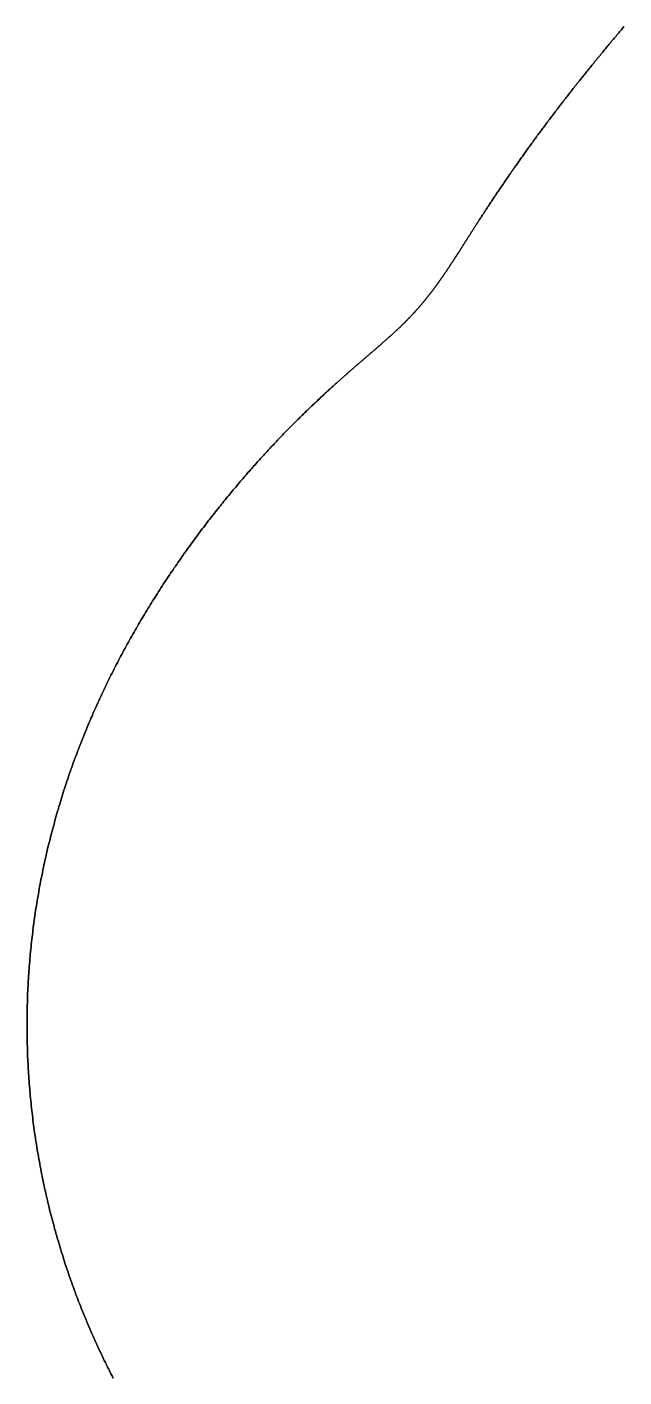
# Model space of a CAD drawing. Header units: inches. Extents: x 130170 to 284068, y 377793 to 804530.
# Drawn here: x 249133.8 to 249192, y 749046.6 to 749178.2 of the extents above; entities that cross this region are included whole.
import ezdxf

# ---------------------------------------------------------------- set-up
doc = ezdxf.new("R2010")
doc.units = ezdxf.units.IN
doc.header["$MEASUREMENT"] = 0
doc.layers.add('muni_il', color=7, linetype='Continuous')

msp = doc.modelspace()

# ---------------------------------------------------------------- linework, layer by layer
at = {"layer": 'muni_il'}
for points in [[(249191.96, 749178.27), (249191.88, 749178.17), (249191.79, 749178.07), (249191.71, 749177.96), (249191.62, 749177.86), (249191.54, 749177.76), (249191.45, 749177.66), (249191.36, 749177.56), (249191.28, 749177.46), (249191.19, 749177.35), (249191.1, 749177.25), (249191.02, 749177.15), (249190.93, 749177.04), (249190.85, 749176.94), (249190.76, 749176.84), (249190.67, 749176.73), (249190.58, 749176.63), (249190.5, 749176.52), (249190.41, 749176.42), (249190.32, 749176.32), (249190.24, 749176.21), (249190.15, 749176.11), (249190.06, 749176), (249189.98, 749175.89), (249189.89, 749175.79), (249189.8, 749175.68), (249189.71, 749175.58), (249189.63, 749175.47), (249189.54, 749175.36), (249189.45, 749175.26), (249189.36, 749175.15), (249189.28, 749175.04), (249189.19, 749174.94), (249189.1, 749174.83), (249189.01, 749174.72), (249188.93, 749174.62), (249188.84, 749174.51), (249188.75, 749174.4), (249188.67, 749174.29), (249188.58, 749174.19), (249188.49, 749174.08), (249188.4, 749173.97), (249188.32, 749173.86), (249188.23, 749173.75), (249188.14, 749173.65), (249188.06, 749173.54), (249187.97, 749173.43), (249187.88, 749173.32), (249187.8, 749173.21), (249187.71, 749173.1), (249187.62, 749173), (249187.54, 749172.89), (249187.45, 749172.78), (249187.36, 749172.67), (249187.28, 749172.56), (249187.19, 749172.45), (249187.11, 749172.34), (249187.02, 749172.23), (249186.94, 749172.13), (249186.85, 749172.02), (249186.77, 749171.91), (249186.68, 749171.8), (249186.6, 749171.69), (249186.51, 749171.58), (249186.43, 749171.47), (249186.34, 749171.37), (249186.26, 749171.26), (249186.17, 749171.15), (249186.09, 749171.04), (249186.01, 749170.93), (249185.92, 749170.82), (249185.84, 749170.72), (249185.76, 749170.61), (249185.67, 749170.5), (249185.59, 749170.39), (249185.51, 749170.29), (249185.43, 749170.18), (249185.34, 749170.07), (249185.26, 749169.96), (249185.18, 749169.86), (249185.1, 749169.75), (249185.02, 749169.64), (249184.94, 749169.53), (249184.86, 749169.43), (249184.78, 749169.32), (249184.7, 749169.21), (249184.62, 749169.11), (249184.54, 749169), (249184.46, 749168.9), (249184.38, 749168.79), (249184.3, 749168.68), (249184.22, 749168.58), (249184.14, 749168.47), (249184.06, 749168.37), (249183.98, 749168.26), (249183.91, 749168.16), (249183.83, 749168.05), (249183.75, 749167.95), (249183.68, 749167.85), (249183.6, 749167.74), (249183.52, 749167.64), (249183.45, 749167.53), (249183.37, 749167.43), (249183.3, 749167.33), (249183.22, 749167.22), (249183.15, 749167.12), (249183.07, 749167.02), (249183, 749166.92), (249182.92, 749166.82), (249182.85, 749166.71), (249182.78, 749166.61), (249182.7, 749166.51), (249182.63, 749166.41), (249182.56, 749166.31), (249182.49, 749166.21), (249182.41, 749166.11), (249182.34, 749166.01), (249182.27, 749165.91), (249182.2, 749165.81), (249182.13, 749165.71), (249182.06, 749165.62), (249181.99, 749165.52), (249181.92, 749165.42), (249181.85, 749165.32), (249181.78, 749165.23), (249181.72, 749165.13), (249181.65, 749165.03), (249181.58, 749164.94), (249181.51, 749164.84), (249181.45, 749164.74), (249181.38, 749164.65), (249181.31, 749164.55), (249181.25, 749164.46), (249181.18, 749164.37), (249181.12, 749164.27), (249181.05, 749164.18), (249180.99, 749164.09), (249180.92, 749163.99), (249180.86, 749163.9), (249180.79, 749163.81), (249180.73, 749163.72), (249180.67, 749163.62), (249180.6, 749163.53), (249180.54, 749163.44), (249180.48, 749163.35), (249180.42, 749163.26), (249180.36, 749163.17), (249180.3, 749163.08), (249180.24, 749162.99), (249180.18, 749162.91), (249180.12, 749162.82), (249180.06, 749162.73), (249180, 749162.64), (249179.94, 749162.56), (249179.88, 749162.47), (249179.82, 749162.38), (249179.76, 749162.3), (249179.71, 749162.21), (249179.65, 749162.13), (249179.59, 749162.04), (249179.54, 749161.96), (249179.48, 749161.88), (249179.42, 749161.79), (249179.37, 749161.71), (249179.31, 749161.63), (249179.26, 749161.54), (249179.2, 749161.46), (249179.15, 749161.38), (249179.1, 749161.3), (249179.04, 749161.22), (249178.99, 749161.14), (249178.94, 749161.06), (249178.89, 749160.98), (249178.83, 749160.9), (249178.78, 749160.82), (249178.73, 749160.74), (249178.68, 749160.67), (249178.63, 749160.59), (249178.58, 749160.51), (249178.53, 749160.44), (249178.48, 749160.36), (249178.43, 749160.28), (249178.38, 749160.21), (249178.33, 749160.13), (249178.28, 749160.06), (249178.23, 749159.98), (249178.18, 749159.91), (249178.14, 749159.84), (249178.09, 749159.76), (249178.04, 749159.69), (249178, 749159.62), (249177.95, 749159.55), (249177.9, 749159.48), (249177.86, 749159.41), (249177.81, 749159.33), (249177.77, 749159.26), (249177.72, 749159.19), (249177.68, 749159.13), (249177.63, 749159.06), (249177.59, 749158.99), (249177.54, 749158.92), (249177.5, 749158.85), (249177.46, 749158.78), (249177.41, 749158.72), (249177.37, 749158.65), (249177.33, 749158.58), (249177.29, 749158.52), (249177.24, 749158.45), (249177.2, 749158.39), (249177.16, 749158.32), (249177.12, 749158.26), (249177.08, 749158.19), (249177.04, 749158.13), (249177, 749158.07), (249176.96, 749158), (249176.92, 749157.94), (249176.88, 749157.88), (249176.84, 749157.82), (249176.8, 749157.76), (249176.76, 749157.7), (249176.72, 749157.63), (249176.68, 749157.57), (249176.65, 749157.51), (249176.61, 749157.45), (249176.57, 749157.4), (249176.53, 749157.34), (249176.5, 749157.28), (249176.46, 749157.22), (249176.42, 749157.16), (249176.38, 749157.1), (249176.35, 749157.05), (249176.31, 749156.99), (249176.28, 749156.93), (249176.24, 749156.88), (249176.2, 749156.82), (249176.17, 749156.77), (249176.13, 749156.71), (249176.1, 749156.66), (249176.06, 749156.6), (249176.03, 749156.55), (249175.99, 749156.49), (249175.96, 749156.44), (249175.93, 749156.39), (249175.89, 749156.33), (249175.86, 749156.28), (249175.83, 749156.23), (249175.79, 749156.18), (249175.76, 749156.12), (249175.73, 749156.07), (249175.69, 749156.02), (249175.66, 749155.97), (249175.63, 749155.92), (249175.6, 749155.87), (249175.56, 749155.82), (249175.53, 749155.77), (249175.5, 749155.72), (249175.47, 749155.67), (249175.44, 749155.62), (249175.4, 749155.57), (249175.37, 749155.53), (249175.34, 749155.48), (249175.31, 749155.43), (249175.28, 749155.38), (249175.25, 749155.34), (249175.22, 749155.29), (249175.19, 749155.24), (249175.16, 749155.2), (249175.13, 749155.15), (249175.1, 749155.1), (249175.07, 749155.06), (249175.04, 749155.01), (249175.01, 749154.97), (249174.98, 749154.92), (249174.95, 749154.88), (249174.92, 749154.83), (249174.89, 749154.79), (249174.86, 749154.75), (249174.83, 749154.7), (249174.8, 749154.66), (249174.77, 749154.61), (249174.75, 749154.57), (249174.72, 749154.53), (249174.69, 749154.49), (249174.66, 749154.44), (249174.63, 749154.4), (249174.6, 749154.36), (249174.58, 749154.32), (249174.55, 749154.28), (249174.52, 749154.23), (249174.49, 749154.19), (249174.46, 749154.15), (249174.44, 749154.11), (249174.41, 749154.07), (249174.38, 749154.03), (249174.35, 749153.99), (249174.33, 749153.95), (249174.3, 749153.91), (249174.27, 749153.87), (249174.24, 749153.83), (249174.22, 749153.79), (249174.19, 749153.75), (249174.16, 749153.71), (249174.13, 749153.68), (249174.11, 749153.64), (249174.08, 749153.6), (249174.05, 749153.56), (249174.03, 749153.52), (249174, 749153.48), (249173.97, 749153.45), (249173.95, 749153.41), (249173.92, 749153.37), (249173.89, 749153.33), (249173.87, 749153.3), (249173.84, 749153.26), (249173.81, 749153.22), (249173.79, 749153.19), (249173.76, 749153.15), (249173.74, 749153.11), (249173.71, 749153.08), (249173.68, 749153.04), (249173.66, 749153.01), (249173.63, 749152.97), (249173.6, 749152.93), (249173.58, 749152.9), (249173.55, 749152.86), (249173.53, 749152.83), (249173.5, 749152.79), (249173.47, 749152.76), (249173.45, 749152.72), (249173.42, 749152.69), (249173.4, 749152.65), (249173.37, 749152.62), (249173.35, 749152.58), (249173.32, 749152.55), (249173.29, 749152.52), (249173.27, 749152.48), (249173.24, 749152.45), (249173.22, 749152.41), (249173.19, 749152.38), (249173.16, 749152.35), (249173.14, 749152.31), (249173.11, 749152.28), (249173.09, 749152.25), (249173.06, 749152.21), (249173.04, 749152.18), (249173.01, 749152.15), (249172.98, 749152.11), (249172.96, 749152.08), (249172.93, 749152.05), (249172.91, 749152.02), (249172.88, 749151.98), (249172.86, 749151.95), (249172.83, 749151.92), (249172.8, 749151.89), (249172.78, 749151.85), (249172.75, 749151.82), (249172.73, 749151.79), (249172.7, 749151.76), (249172.67, 749151.73), (249172.65, 749151.69), (249172.62, 749151.66), (249172.6, 749151.63), (249172.57, 749151.6), (249172.55, 749151.57), (249172.52, 749151.54), (249172.49, 749151.5), (249172.47, 749151.47), (249172.44, 749151.44), (249172.42, 749151.41), (249172.39, 749151.38), (249172.36, 749151.35), (249172.34, 749151.32), (249172.31, 749151.29), (249172.29, 749151.26), (249172.26, 749151.22), (249172.23, 749151.19), (249172.21, 749151.16), (249172.18, 749151.13), (249172.16, 749151.1), (249172.13, 749151.07), (249172.1, 749151.04), (249172.08, 749151.01), (249172.05, 749150.98), (249172.03, 749150.95), (249172, 749150.92), (249171.97, 749150.89), (249171.95, 749150.86), (249171.92, 749150.83), (249171.89, 749150.8), (249171.87, 749150.77), (249171.84, 749150.74), (249171.81, 749150.71), (249171.79, 749150.68), (249171.76, 749150.65), (249171.73, 749150.62), (249171.71, 749150.59), (249171.68, 749150.56), (249171.65, 749150.53), (249171.63, 749150.5), (249171.6, 749150.47), (249171.57, 749150.44), (249171.55, 749150.41), (249171.52, 749150.38), (249171.49, 749150.35), (249171.47, 749150.32), (249171.44, 749150.3), (249171.41, 749150.27), (249171.38, 749150.24), (249171.36, 749150.21), (249171.33, 749150.18), (249171.3, 749150.15), (249171.27, 749150.12), (249171.25, 749150.09), (249171.22, 749150.06), (249171.19, 749150.03), (249171.16, 749150), (249171.14, 749149.97), (249171.11, 749149.94), (249171.08, 749149.92), (249171.05, 749149.89), (249171.03, 749149.86), (249171, 749149.83), (249170.97, 749149.8), (249170.94, 749149.77), (249170.91, 749149.74), (249170.88, 749149.71), (249170.86, 749149.68), (249170.83, 749149.65), (249170.8, 749149.62), (249170.77, 749149.6), (249170.74, 749149.57), (249170.71, 749149.54), (249170.68, 749149.51), (249170.65, 749149.48), (249170.63, 749149.45), (249170.6, 749149.42), (249170.57, 749149.39), (249170.54, 749149.36), (249170.51, 749149.33), (249170.48, 749149.31), (249170.45, 749149.28), (249170.42, 749149.25), (249170.39, 749149.22), (249170.36, 749149.19), (249170.33, 749149.16), (249170.3, 749149.13), (249170.27, 749149.1), (249170.24, 749149.07), (249170.21, 749149.04), (249170.18, 749149.01), (249170.15, 749148.98), (249170.12, 749148.95), (249170.09, 749148.92), (249170.06, 749148.9), (249170.03, 749148.87), (249170, 749148.84), (249169.96, 749148.81), (249169.93, 749148.78), (249169.9, 749148.75), (249169.87, 749148.72), (249169.84, 749148.69), (249169.81, 749148.66), (249169.77, 749148.63), (249169.74, 749148.6), (249169.71, 749148.57), (249169.68, 749148.54), (249169.64, 749148.51), (249169.61, 749148.48), (249169.58, 749148.45), (249169.55, 749148.42), (249169.51, 749148.39), (249169.48, 749148.36), (249169.45, 749148.33), (249169.41, 749148.3), (249169.38, 749148.26), (249169.35, 749148.23), (249169.31, 749148.2), (249169.28, 749148.17), (249169.24, 749148.14), (249169.21, 749148.11), (249169.17, 749148.08), (249169.14, 749148.05), (249169.1, 749148.02), (249169.07, 749147.98), (249169.03, 749147.95), (249169, 749147.92), (249168.96, 749147.89), (249168.93, 749147.86), (249168.89, 749147.82), (249168.85, 749147.79), (249168.82, 749147.76), (249168.78, 749147.73), (249168.74, 749147.7), (249168.71, 749147.66), (249168.67, 749147.63), (249168.63, 749147.6), (249168.6, 749147.56), (249168.56, 749147.53), (249168.52, 749147.5), (249168.48, 749147.46), (249168.44, 749147.43), (249168.4, 749147.4), (249168.37, 749147.36), (249168.33, 749147.33), (249168.29, 749147.29), (249168.25, 749147.26), (249168.21, 749147.22), (249168.17, 749147.19), (249168.13, 749147.15), (249168.09, 749147.12), (249168.05, 749147.08), (249168, 749147.05), (249167.96, 749147.01), (249167.92, 749146.98), (249167.88, 749146.94), (249167.84, 749146.9), (249167.8, 749146.87), (249167.75, 749146.83), (249167.71, 749146.79), (249167.67, 749146.76), (249167.62, 749146.72), (249167.58, 749146.68), (249167.54, 749146.64), (249167.49, 749146.61), (249167.45, 749146.57), (249167.4, 749146.53), (249167.36, 749146.49), (249167.31, 749146.45), (249167.27, 749146.41), (249167.22, 749146.37), (249167.17, 749146.33), (249167.13, 749146.29), (249167.08, 749146.25), (249167.03, 749146.21), (249166.98, 749146.17), (249166.94, 749146.13), (249166.89, 749146.09), (249166.84, 749146.05), (249166.79, 749146.01), (249166.74, 749145.96), (249166.69, 749145.92), (249166.64, 749145.88), (249166.59, 749145.83), (249166.54, 749145.79), (249166.49, 749145.75), (249166.44, 749145.7), (249166.39, 749145.66), (249166.34, 749145.61), (249166.28, 749145.57), (249166.23, 749145.52), (249166.18, 749145.48), (249166.13, 749145.43), (249166.07, 749145.39), (249166.02, 749145.34), (249165.96, 749145.29), (249165.91, 749145.24), (249165.85, 749145.2), (249165.8, 749145.15), (249165.74, 749145.1), (249165.68, 749145.05), (249165.63, 749145), (249165.57, 749144.95), (249165.51, 749144.9), (249165.46, 749144.85), (249165.4, 749144.8), (249165.34, 749144.75), (249165.28, 749144.7), (249165.22, 749144.65), (249165.16, 749144.59), (249165.1, 749144.54), (249165.04, 749144.49), (249164.98, 749144.43), (249164.92, 749144.38), (249164.85, 749144.32), (249164.79, 749144.27), (249164.73, 749144.21), (249164.67, 749144.16), (249164.6, 749144.1), (249164.54, 749144.04), (249164.47, 749143.99), (249164.41, 749143.93), (249164.34, 749143.87), (249164.28, 749143.81), (249164.21, 749143.75), (249164.14, 749143.69), (249164.08, 749143.63), (249164.01, 749143.57), (249163.94, 749143.51), (249163.87, 749143.45), (249163.8, 749143.39), (249163.73, 749143.32), (249163.66, 749143.26), (249163.59, 749143.2), (249163.52, 749143.13), (249163.45, 749143.07), (249163.38, 749143), (249163.31, 749142.94), (249163.23, 749142.87), (249163.16, 749142.8), (249163.09, 749142.73), (249163.01, 749142.67), (249162.94, 749142.6), (249162.86, 749142.53), (249162.79, 749142.46), (249162.71, 749142.39), (249162.64, 749142.32), (249162.56, 749142.24), (249162.48, 749142.17), (249162.4, 749142.1), (249162.33, 749142.03), (249162.25, 749141.95), (249162.17, 749141.88), (249162.09, 749141.8), (249162.01, 749141.73), (249161.93, 749141.65), (249161.84, 749141.57), (249161.76, 749141.5), (249161.68, 749141.42), (249161.6, 749141.34), (249161.52, 749141.26), (249161.43, 749141.18), (249161.35, 749141.1), (249161.26, 749141.02), (249161.18, 749140.93), (249161.09, 749140.85), (249161.01, 749140.77), (249160.92, 749140.68), (249160.83, 749140.6), (249160.75, 749140.51), (249160.66, 749140.43), (249160.57, 749140.34), (249160.48, 749140.25), (249160.39, 749140.16), (249160.3, 749140.07), (249160.21, 749139.99), (249160.12, 749139.9), (249160.03, 749139.8), (249159.94, 749139.71), (249159.84, 749139.62), (249159.75, 749139.53), (249159.66, 749139.43), (249159.57, 749139.34), (249159.47, 749139.24), (249159.38, 749139.15), (249159.28, 749139.05), (249159.19, 749138.95), (249159.09, 749138.85), (249158.99, 749138.76), (249158.9, 749138.66), (249158.8, 749138.56), (249158.7, 749138.45), (249158.6, 749138.35), (249158.51, 749138.25), (249158.41, 749138.15), (249158.31, 749138.04), (249158.21, 749137.94), (249158.11, 749137.83), (249158.01, 749137.73), (249157.91, 749137.62), (249157.8, 749137.51), (249157.7, 749137.4), (249157.6, 749137.29), (249157.5, 749137.18), (249157.39, 749137.07), (249157.29, 749136.96), (249157.19, 749136.85), (249157.08, 749136.73), (249156.98, 749136.62), (249156.87, 749136.5), (249156.77, 749136.39), (249156.66, 749136.27), (249156.55, 749136.16), (249156.45, 749136.04), (249156.34, 749135.92), (249156.23, 749135.8), (249156.13, 749135.68), (249156.02, 749135.56), (249155.91, 749135.44), (249155.8, 749135.31), (249155.69, 749135.19), (249155.58, 749135.07), (249155.47, 749134.94), (249155.36, 749134.82), (249155.25, 749134.69), (249155.14, 749134.56), (249155.03, 749134.43), (249154.92, 749134.3), (249154.81, 749134.17), (249154.69, 749134.04), (249154.58, 749133.91), (249154.47, 749133.78), (249154.36, 749133.65), (249154.24, 749133.51), (249154.13, 749133.38), (249154.02, 749133.24), (249153.9, 749133.11), (249153.79, 749132.97), (249153.67, 749132.83), (249153.56, 749132.69), (249153.45, 749132.56), (249153.33, 749132.42), (249153.21, 749132.27), (249153.1, 749132.13), (249152.98, 749131.99), (249152.87, 749131.85), (249152.75, 749131.7), (249152.64, 749131.56), (249152.52, 749131.41), (249152.4, 749131.27), (249152.29, 749131.12), (249152.17, 749130.97), (249152.05, 749130.82), (249151.93, 749130.67), (249151.82, 749130.52), (249151.7, 749130.37), (249151.58, 749130.22), (249151.46, 749130.07), (249151.35, 749129.92), (249151.23, 749129.76), (249151.11, 749129.61), (249150.99, 749129.45), (249150.87, 749129.29), (249150.75, 749129.14), (249150.64, 749128.98), (249150.52, 749128.82), (249150.4, 749128.66), (249150.28, 749128.5), (249150.16, 749128.34), (249150.04, 749128.18), (249149.92, 749128.02), (249149.8, 749127.85), (249149.69, 749127.69), (249149.57, 749127.53), (249149.45, 749127.36), (249149.33, 749127.2), (249149.21, 749127.03), (249149.09, 749126.86), (249148.97, 749126.69), (249148.85, 749126.52), (249148.74, 749126.36), (249148.62, 749126.18), (249148.5, 749126.01), (249148.38, 749125.84), (249148.26, 749125.67), (249148.22, 749125.61), (249148.14, 749125.5), (249148.03, 749125.32), (249147.91, 749125.15), (249147.79, 749124.97), (249147.67, 749124.8), (249147.55, 749124.62), (249147.44, 749124.45), (249147.32, 749124.27), (249147.2, 749124.09), (249147.08, 749123.91), (249146.97, 749123.73), (249146.85, 749123.55), (249146.73, 749123.37), (249146.62, 749123.19), (249146.5, 749123.01), (249146.38, 749122.82), (249146.27, 749122.64), (249146.15, 749122.46), (249146.04, 749122.27), (249145.92, 749122.08), (249145.81, 749121.9), (249145.69, 749121.71), (249145.58, 749121.53), (249145.46, 749121.34), (249145.35, 749121.15), (249145.24, 749120.96), (249145.12, 749120.77), (249145.01, 749120.58), (249144.9, 749120.39), (249144.78, 749120.2), (249144.67, 749120.01), (249144.56, 749119.81), (249144.45, 749119.62), (249144.34, 749119.43), (249144.23, 749119.23), (249144.11, 749119.04), (249144, 749118.84), (249143.89, 749118.65), (249143.78, 749118.45), (249143.68, 749118.25), (249143.57, 749118.06), (249143.46, 749117.86), (249143.35, 749117.66), (249143.24, 749117.46), (249143.13, 749117.26), (249143.03, 749117.06), (249142.92, 749116.86), (249142.82, 749116.66), (249142.71, 749116.46), (249142.6, 749116.25), (249142.5, 749116.05), (249142.4, 749115.85), (249142.29, 749115.65), (249142.19, 749115.44), (249142.08, 749115.24), (249141.98, 749115.03), (249141.88, 749114.83), (249141.78, 749114.62), (249141.68, 749114.41), (249141.58, 749114.21), (249141.48, 749114), (249141.38, 749113.79), (249141.28, 749113.58), (249141.18, 749113.38), (249141.08, 749113.17), (249140.98, 749112.96), (249140.89, 749112.75), (249140.79, 749112.54), (249140.69, 749112.33), (249140.6, 749112.11), (249140.5, 749111.9), (249140.41, 749111.69), (249140.31, 749111.48), (249140.22, 749111.27), (249140.13, 749111.05), (249140.03, 749110.84), (249139.94, 749110.63), (249139.85, 749110.41), (249139.76, 749110.2), (249139.67, 749109.98), (249139.58, 749109.77), (249139.49, 749109.55), (249139.4, 749109.33), (249139.32, 749109.12), (249139.23, 749108.9), (249139.14, 749108.68), (249139.06, 749108.46), (249138.97, 749108.25), (249138.89, 749108.03), (249138.8, 749107.81), (249138.72, 749107.59), (249138.64, 749107.37), (249138.56, 749107.15), (249138.47, 749106.93), (249138.39, 749106.71), (249138.31, 749106.49), (249138.23, 749106.27), (249138.15, 749106.05), (249138.08, 749105.83), (249138, 749105.6), (249137.92, 749105.38), (249137.84, 749105.16), (249137.77, 749104.94), (249137.69, 749104.71), (249137.62, 749104.49), (249137.55, 749104.27), (249137.47, 749104.04), (249137.4, 749103.82), (249137.33, 749103.59), (249137.26, 749103.37), (249137.19, 749103.14), (249137.12, 749102.92), (249137.05, 749102.69), (249136.98, 749102.47), (249136.91, 749102.24), (249136.85, 749102.01), (249136.78, 749101.79), (249136.71, 749101.56), (249136.65, 749101.33), (249136.58, 749101.11), (249136.52, 749100.88), (249136.46, 749100.65), (249136.4, 749100.42), (249136.33, 749100.19), (249136.27, 749099.97), (249136.21, 749099.74), (249136.15, 749099.51), (249136.1, 749099.28), (249136.04, 749099.05), (249135.98, 749098.82), (249135.92, 749098.59), (249135.87, 749098.36), (249135.81, 749098.13), (249135.76, 749097.9), (249135.71, 749097.67), (249135.65, 749097.44), (249135.6, 749097.21), (249135.55, 749096.97), (249135.5, 749096.74), (249135.45, 749096.51), (249135.4, 749096.28), (249135.35, 749096.05), (249135.3, 749095.81), (249135.26, 749095.58), (249135.21, 749095.35), (249135.16, 749095.12), (249135.12, 749094.88), (249135.08, 749094.65), (249135.03, 749094.42), (249134.99, 749094.18), (249134.95, 749093.95), (249134.91, 749093.72), (249134.87, 749093.48), (249134.83, 749093.25), (249134.79, 749093.01), (249134.75, 749092.78), (249134.71, 749092.55), (249134.67, 749092.31), (249134.64, 749092.08), (249134.6, 749091.84), (249134.57, 749091.61), (249134.54, 749091.37), (249134.5, 749091.14), (249134.47, 749090.9), (249134.44, 749090.67), (249134.41, 749090.43), (249134.38, 749090.19), (249134.35, 749089.96), (249134.32, 749089.72), (249134.29, 749089.49), (249134.27, 749089.25), (249134.24, 749089.01), (249134.21, 749088.78), (249134.19, 749088.54), (249134.17, 749088.3), (249134.14, 749088.07), (249134.12, 749087.83), (249134.1, 749087.59), (249134.08, 749087.36), (249134.06, 749087.12), (249134.04, 749086.88), (249134.02, 749086.64), (249134, 749086.41), (249133.98, 749086.17), (249133.97, 749085.93), (249133.95, 749085.69), (249133.94, 749085.46), (249133.92, 749085.22), (249133.91, 749084.98), (249133.9, 749084.74), (249133.88, 749084.51), (249133.87, 749084.27), (249133.86, 749084.03), (249133.85, 749083.79), (249133.84, 749083.55), (249133.84, 749083.31), (249133.83, 749083.08), (249133.82, 749082.84), (249133.82, 749082.6), (249133.81, 749082.36), (249133.81, 749082.12), (249133.8, 749081.88), (249133.8, 749081.65), (249133.8, 749081.41), (249133.8, 749081.17), (249133.8, 749080.93), (249133.8, 749080.69), (249133.8, 749080.45), (249133.8, 749080.22), (249133.8, 749079.98), (249133.81, 749079.74), (249133.81, 749079.5), (249133.82, 749079.26), (249133.82, 749079.02), (249133.83, 749078.78), (249133.84, 749078.55), (249133.84, 749078.31), (249133.85, 749078.07), (249133.86, 749077.83), (249133.87, 749077.59), (249133.88, 749077.35), (249133.9, 749077.11), (249133.91, 749076.88), (249133.92, 749076.64), (249133.94, 749076.4), (249133.95, 749076.16), (249133.97, 749075.92), (249133.98, 749075.68), (249134, 749075.44), (249134.02, 749075.21), (249134.04, 749074.97), (249134.06, 749074.73), (249134.08, 749074.49), (249134.1, 749074.25), (249134.12, 749074.02), (249134.14, 749073.78), (249134.17, 749073.54), (249134.19, 749073.3), (249134.21, 749073.06), (249134.24, 749072.83), (249134.27, 749072.59), (249134.29, 749072.35), (249134.32, 749072.11), (249134.35, 749071.88), (249134.38, 749071.64), (249134.41, 749071.4), (249134.44, 749071.16), (249134.47, 749070.93), (249134.51, 749070.69), (249134.54, 749070.45), (249134.57, 749070.21), (249134.61, 749069.98), (249134.64, 749069.74), (249134.68, 749069.5), (249134.72, 749069.27), (249134.75, 749069.03), (249134.79, 749068.79), (249134.83, 749068.56), (249134.87, 749068.32), (249134.91, 749068.09), (249134.95, 749067.85), (249135, 749067.61), (249135.04, 749067.38), (249135.08, 749067.14), (249135.13, 749066.91), (249135.17, 749066.67), (249135.22, 749066.44), (249135.27, 749066.2), (249135.32, 749065.97), (249135.36, 749065.73), (249135.41, 749065.5), (249135.46, 749065.26), (249135.51, 749065.03), (249135.57, 749064.79), (249135.62, 749064.56), (249135.67, 749064.32), (249135.72, 749064.09), (249135.78, 749063.86), (249135.83, 749063.62), (249135.89, 749063.39), (249135.95, 749063.16), (249136, 749062.92), (249136.06, 749062.69), (249136.12, 749062.46), (249136.18, 749062.23), (249136.24, 749061.99), (249136.3, 749061.76), (249136.37, 749061.53), (249136.43, 749061.3), (249136.49, 749061.06), (249136.56, 749060.83), (249136.62, 749060.6), (249136.69, 749060.37), (249136.75, 749060.14), (249136.82, 749059.91), (249136.89, 749059.68), (249136.96, 749059.45), (249137.03, 749059.22), (249137.1, 749058.99), (249137.17, 749058.76), (249137.24, 749058.53), (249137.31, 749058.3), (249137.39, 749058.07), (249137.46, 749057.84), (249137.53, 749057.61), (249137.61, 749057.38), (249137.69, 749057.15), (249137.76, 749056.93), (249137.84, 749056.7), (249137.92, 749056.47), (249138, 749056.24), (249138.08, 749056.02), (249138.16, 749055.79), (249138.24, 749055.56), (249138.32, 749055.34), (249138.4, 749055.11), (249138.49, 749054.88), (249138.57, 749054.66), (249138.66, 749054.43), (249138.74, 749054.21), (249138.83, 749053.98), (249138.92, 749053.76), (249139, 749053.53), (249139.09, 749053.31), (249139.18, 749053.09), (249139.27, 749052.86), (249139.36, 749052.64), (249139.46, 749052.42), (249139.55, 749052.19), (249139.64, 749051.97), (249139.73, 749051.75), (249139.83, 749051.53), (249139.92, 749051.3), (249140.02, 749051.08), (249140.12, 749050.86), (249140.21, 749050.64), (249140.31, 749050.42), (249140.41, 749050.2), (249140.51, 749049.98), (249140.61, 749049.76), (249140.71, 749049.54), (249140.81, 749049.32), (249140.92, 749049.1), (249141.02, 749048.88), (249141.12, 749048.67), (249141.23, 749048.45), (249141.33, 749048.23), (249141.44, 749048.01), (249141.54, 749047.8), (249141.65, 749047.58), (249141.76, 749047.36), (249141.87, 749047.15), (249141.98, 749046.93), (249142.09, 749046.72), (249142.2, 749046.5)], [(249142.2, 749046.5), (249142.09, 749046.72), (249141.98, 749046.93), (249141.87, 749047.15), (249141.76, 749047.36), (249141.65, 749047.58), (249141.54, 749047.8), (249141.44, 749048.01), (249141.33, 749048.23), (249141.23, 749048.45), (249141.12, 749048.67), (249141.02, 749048.88), (249140.92, 749049.1), (249140.81, 749049.32), (249140.71, 749049.54), (249140.61, 749049.76), (249140.51, 749049.98), (249140.41, 749050.2), (249140.31, 749050.42), (249140.21, 749050.64), (249140.12, 749050.86), (249140.02, 749051.08), (249139.92, 749051.3), (249139.83, 749051.53), (249139.73, 749051.75), (249139.64, 749051.97), (249139.55, 749052.19), (249139.46, 749052.42), (249139.36, 749052.64), (249139.27, 749052.86), (249139.18, 749053.09), (249139.09, 749053.31), (249139, 749053.53), (249138.92, 749053.76), (249138.83, 749053.98), (249138.74, 749054.21), (249138.66, 749054.43), (249138.57, 749054.66), (249138.49, 749054.88), (249138.4, 749055.11), (249138.32, 749055.34), (249138.24, 749055.56), (249138.16, 749055.79), (249138.08, 749056.02), (249138, 749056.24), (249137.92, 749056.47), (249137.84, 749056.7), (249137.76, 749056.93), (249137.69, 749057.15), (249137.61, 749057.38), (249137.53, 749057.61), (249137.46, 749057.84), (249137.39, 749058.07), (249137.31, 749058.3), (249137.24, 749058.53), (249137.17, 749058.76), (249137.1, 749058.99), (249137.03, 749059.22), (249136.96, 749059.45), (249136.89, 749059.68), (249136.82, 749059.91), (249136.75, 749060.14), (249136.69, 749060.37), (249136.62, 749060.6), (249136.56, 749060.83), (249136.49, 749061.06), (249136.43, 749061.3), (249136.37, 749061.53), (249136.3, 749061.76), (249136.24, 749061.99), (249136.18, 749062.23), (249136.12, 749062.46), (249136.06, 749062.69), (249136, 749062.92), (249135.95, 749063.16), (249135.89, 749063.39), (249135.83, 749063.62), (249135.78, 749063.86), (249135.72, 749064.09), (249135.67, 749064.32), (249135.62, 749064.56), (249135.57, 749064.79), (249135.51, 749065.03), (249135.46, 749065.26), (249135.41, 749065.5), (249135.36, 749065.73), (249135.32, 749065.97), (249135.27, 749066.2), (249135.22, 749066.44), (249135.17, 749066.67), (249135.13, 749066.91), (249135.08, 749067.14), (249135.04, 749067.38), (249135, 749067.61), (249134.95, 749067.85), (249134.91, 749068.09), (249134.87, 749068.32), (249134.83, 749068.56), (249134.79, 749068.79), (249134.75, 749069.03), (249134.72, 749069.27), (249134.68, 749069.5), (249134.64, 749069.74), (249134.61, 749069.98), (249134.57, 749070.21), (249134.54, 749070.45), (249134.51, 749070.69), (249134.47, 749070.93), (249134.44, 749071.16), (249134.41, 749071.4), (249134.38, 749071.64), (249134.35, 749071.88), (249134.32, 749072.11), (249134.29, 749072.35), (249134.27, 749072.59), (249134.24, 749072.83), (249134.21, 749073.06), (249134.19, 749073.3), (249134.17, 749073.54), (249134.14, 749073.78), (249134.12, 749074.02), (249134.1, 749074.25), (249134.08, 749074.49), (249134.06, 749074.73), (249134.04, 749074.97), (249134.02, 749075.21), (249134, 749075.44), (249133.98, 749075.68), (249133.97, 749075.92), (249133.95, 749076.16), (249133.94, 749076.4), (249133.92, 749076.64), (249133.91, 749076.88), (249133.9, 749077.11), (249133.88, 749077.35), (249133.87, 749077.59), (249133.86, 749077.83), (249133.85, 749078.07), (249133.84, 749078.31), (249133.84, 749078.55), (249133.83, 749078.78), (249133.82, 749079.02), (249133.82, 749079.26), (249133.81, 749079.5), (249133.81, 749079.74), (249133.8, 749079.98), (249133.8, 749080.22), (249133.8, 749080.45), (249133.8, 749080.69), (249133.8, 749080.93), (249133.8, 749081.17), (249133.8, 749081.41), (249133.8, 749081.65), (249133.8, 749081.88), (249133.81, 749082.12), (249133.81, 749082.36), (249133.82, 749082.6), (249133.82, 749082.84), (249133.83, 749083.08), (249133.84, 749083.31), (249133.84, 749083.55), (249133.85, 749083.79), (249133.86, 749084.03), (249133.87, 749084.27), (249133.88, 749084.51), (249133.9, 749084.74), (249133.91, 749084.98), (249133.92, 749085.22), (249133.94, 749085.46), (249133.95, 749085.69), (249133.97, 749085.93), (249133.98, 749086.17), (249134, 749086.41), (249134.02, 749086.64), (249134.04, 749086.88), (249134.06, 749087.12), (249134.08, 749087.36), (249134.1, 749087.59), (249134.12, 749087.83), (249134.14, 749088.07), (249134.17, 749088.3), (249134.19, 749088.54), (249134.21, 749088.78), (249134.24, 749089.01), (249134.27, 749089.25), (249134.29, 749089.49), (249134.32, 749089.72), (249134.35, 749089.96), (249134.38, 749090.19), (249134.41, 749090.43), (249134.44, 749090.67), (249134.47, 749090.9), (249134.5, 749091.14), (249134.54, 749091.37), (249134.57, 749091.61), (249134.6, 749091.84), (249134.64, 749092.08), (249134.67, 749092.31), (249134.71, 749092.55), (249134.75, 749092.78), (249134.79, 749093.01), (249134.83, 749093.25), (249134.87, 749093.48), (249134.91, 749093.72), (249134.95, 749093.95), (249134.99, 749094.18), (249135.03, 749094.42), (249135.08, 749094.65), (249135.12, 749094.88), (249135.16, 749095.12), (249135.21, 749095.35), (249135.26, 749095.58), (249135.3, 749095.81), (249135.35, 749096.05), (249135.4, 749096.28), (249135.45, 749096.51), (249135.5, 749096.74), (249135.55, 749096.97), (249135.6, 749097.21), (249135.65, 749097.44), (249135.71, 749097.67), (249135.76, 749097.9), (249135.81, 749098.13), (249135.87, 749098.36), (249135.92, 749098.59), (249135.98, 749098.82), (249136.04, 749099.05), (249136.1, 749099.28), (249136.15, 749099.51), (249136.21, 749099.74), (249136.27, 749099.97), (249136.33, 749100.19), (249136.4, 749100.42), (249136.46, 749100.65), (249136.52, 749100.88), (249136.58, 749101.11), (249136.65, 749101.33), (249136.71, 749101.56), (249136.78, 749101.79), (249136.85, 749102.01), (249136.91, 749102.24), (249136.98, 749102.47), (249137.05, 749102.69), (249137.12, 749102.92), (249137.19, 749103.14), (249137.26, 749103.37), (249137.33, 749103.59), (249137.4, 749103.82), (249137.47, 749104.04), (249137.55, 749104.27), (249137.62, 749104.49), (249137.69, 749104.71), (249137.77, 749104.94), (249137.84, 749105.16), (249137.92, 749105.38), (249138, 749105.6), (249138.08, 749105.83), (249138.15, 749106.05), (249138.23, 749106.27), (249138.31, 749106.49), (249138.39, 749106.71), (249138.47, 749106.93), (249138.56, 749107.15), (249138.64, 749107.37), (249138.72, 749107.59), (249138.8, 749107.81), (249138.89, 749108.03), (249138.97, 749108.25), (249139.06, 749108.46), (249139.14, 749108.68), (249139.23, 749108.9), (249139.32, 749109.12), (249139.4, 749109.33), (249139.49, 749109.55), (249139.58, 749109.77), (249139.67, 749109.98), (249139.76, 749110.2), (249139.85, 749110.41), (249139.94, 749110.63), (249140.03, 749110.84), (249140.13, 749111.05), (249140.22, 749111.27), (249140.31, 749111.48), (249140.41, 749111.69), (249140.5, 749111.9), (249140.6, 749112.11), (249140.69, 749112.33), (249140.79, 749112.54), (249140.89, 749112.75), (249140.98, 749112.96), (249141.08, 749113.17), (249141.18, 749113.38), (249141.28, 749113.58), (249141.38, 749113.79), (249141.48, 749114), (249141.58, 749114.21), (249141.68, 749114.41), (249141.78, 749114.62), (249141.88, 749114.83), (249141.98, 749115.03), (249142.08, 749115.24), (249142.19, 749115.44), (249142.29, 749115.65), (249142.4, 749115.85), (249142.5, 749116.05), (249142.6, 749116.25), (249142.71, 749116.46), (249142.82, 749116.66), (249142.92, 749116.86), (249143.03, 749117.06), (249143.13, 749117.26), (249143.24, 749117.46), (249143.35, 749117.66), (249143.46, 749117.86), (249143.57, 749118.06), (249143.68, 749118.25), (249143.78, 749118.45), (249143.89, 749118.65), (249144, 749118.84), (249144.11, 749119.04), (249144.23, 749119.23), (249144.34, 749119.43), (249144.45, 749119.62), (249144.56, 749119.81), (249144.67, 749120.01), (249144.78, 749120.2), (249144.9, 749120.39), (249145.01, 749120.58), (249145.12, 749120.77), (249145.24, 749120.96), (249145.35, 749121.15), (249145.46, 749121.34), (249145.58, 749121.53), (249145.69, 749121.71), (249145.81, 749121.9), (249145.92, 749122.08), (249146.04, 749122.27), (249146.15, 749122.46), (249146.27, 749122.64), (249146.38, 749122.82), (249146.5, 749123.01), (249146.62, 749123.19), (249146.73, 749123.37), (249146.85, 749123.55), (249146.97, 749123.73), (249147.08, 749123.91), (249147.2, 749124.09), (249147.32, 749124.27), (249147.44, 749124.45), (249147.55, 749124.62), (249147.67, 749124.8), (249147.79, 749124.97), (249147.91, 749125.15), (249148.03, 749125.32), (249148.14, 749125.5), (249148.22, 749125.61), (249148.26, 749125.67), (249148.38, 749125.84), (249148.5, 749126.01), (249148.62, 749126.18), (249148.74, 749126.36), (249148.85, 749126.52), (249148.97, 749126.69), (249149.09, 749126.86), (249149.21, 749127.03), (249149.33, 749127.2), (249149.45, 749127.36), (249149.57, 749127.53), (249149.69, 749127.69), (249149.8, 749127.85), (249149.92, 749128.02), (249150.04, 749128.18), (249150.16, 749128.34), (249150.28, 749128.5), (249150.4, 749128.66), (249150.52, 749128.82), (249150.64, 749128.98), (249150.75, 749129.14), (249150.87, 749129.29), (249150.99, 749129.45), (249151.11, 749129.61), (249151.23, 749129.76), (249151.35, 749129.92), (249151.46, 749130.07), (249151.58, 749130.22), (249151.7, 749130.37), (249151.82, 749130.52), (249151.93, 749130.67), (249152.05, 749130.82), (249152.17, 749130.97), (249152.29, 749131.12), (249152.4, 749131.27), (249152.52, 749131.41), (249152.64, 749131.56), (249152.75, 749131.7), (249152.87, 749131.85), (249152.98, 749131.99), (249153.1, 749132.13), (249153.21, 749132.27), (249153.33, 749132.42), (249153.45, 749132.56), (249153.56, 749132.69), (249153.67, 749132.83), (249153.79, 749132.97), (249153.9, 749133.11), (249154.02, 749133.24), (249154.13, 749133.38), (249154.24, 749133.51), (249154.36, 749133.65), (249154.47, 749133.78), (249154.58, 749133.91), (249154.69, 749134.04), (249154.81, 749134.17), (249154.92, 749134.3), (249155.03, 749134.43), (249155.14, 749134.56), (249155.25, 749134.69), (249155.36, 749134.82), (249155.47, 749134.94), (249155.58, 749135.07), (249155.69, 749135.19), (249155.8, 749135.31), (249155.91, 749135.44), (249156.02, 749135.56), (249156.13, 749135.68), (249156.23, 749135.8), (249156.34, 749135.92), (249156.45, 749136.04), (249156.55, 749136.16), (249156.66, 749136.27), (249156.77, 749136.39), (249156.87, 749136.5), (249156.98, 749136.62), (249157.08, 749136.73), (249157.19, 749136.85), (249157.29, 749136.96), (249157.39, 749137.07), (249157.5, 749137.18), (249157.6, 749137.29), (249157.7, 749137.4), (249157.8, 749137.51), (249157.91, 749137.62), (249158.01, 749137.73), (249158.11, 749137.83), (249158.21, 749137.94), (249158.31, 749138.04), (249158.41, 749138.15), (249158.51, 749138.25), (249158.6, 749138.35), (249158.7, 749138.45), (249158.8, 749138.56), (249158.9, 749138.66), (249158.99, 749138.76), (249159.09, 749138.85), (249159.19, 749138.95), (249159.28, 749139.05), (249159.38, 749139.15), (249159.47, 749139.24), (249159.57, 749139.34), (249159.66, 749139.43), (249159.75, 749139.53), (249159.84, 749139.62), (249159.94, 749139.71), (249160.03, 749139.8), (249160.12, 749139.9), (249160.21, 749139.99), (249160.3, 749140.07), (249160.39, 749140.16), (249160.48, 749140.25), (249160.57, 749140.34), (249160.66, 749140.43), (249160.75, 749140.51), (249160.83, 749140.6), (249160.92, 749140.68), (249161.01, 749140.77), (249161.09, 749140.85), (249161.18, 749140.93), (249161.26, 749141.02), (249161.35, 749141.1), (249161.43, 749141.18), (249161.52, 749141.26), (249161.6, 749141.34), (249161.68, 749141.42), (249161.76, 749141.5), (249161.84, 749141.57), (249161.93, 749141.65), (249162.01, 749141.73), (249162.09, 749141.8), (249162.17, 749141.88), (249162.25, 749141.95), (249162.33, 749142.03), (249162.4, 749142.1), (249162.48, 749142.17), (249162.56, 749142.24), (249162.64, 749142.32), (249162.71, 749142.39), (249162.79, 749142.46), (249162.86, 749142.53), (249162.94, 749142.6), (249163.01, 749142.67), (249163.09, 749142.73), (249163.16, 749142.8), (249163.23, 749142.87), (249163.31, 749142.94), (249163.38, 749143), (249163.45, 749143.07), (249163.52, 749143.13), (249163.59, 749143.2), (249163.66, 749143.26), (249163.73, 749143.32), (249163.8, 749143.39), (249163.87, 749143.45), (249163.94, 749143.51), (249164.01, 749143.57), (249164.08, 749143.63), (249164.14, 749143.69), (249164.21, 749143.75), (249164.28, 749143.81), (249164.34, 749143.87), (249164.41, 749143.93), (249164.47, 749143.99), (249164.54, 749144.04), (249164.6, 749144.1), (249164.67, 749144.16), (249164.73, 749144.21), (249164.79, 749144.27), (249164.85, 749144.32), (249164.92, 749144.38), (249164.98, 749144.43), (249165.04, 749144.49), (249165.1, 749144.54), (249165.16, 749144.59), (249165.22, 749144.65), (249165.28, 749144.7), (249165.34, 749144.75), (249165.4, 749144.8), (249165.46, 749144.85), (249165.51, 749144.9), (249165.57, 749144.95), (249165.63, 749145), (249165.68, 749145.05), (249165.74, 749145.1), (249165.8, 749145.15), (249165.85, 749145.2), (249165.91, 749145.24), (249165.96, 749145.29), (249166.02, 749145.34), (249166.07, 749145.39), (249166.13, 749145.43), (249166.18, 749145.48), (249166.23, 749145.52), (249166.28, 749145.57), (249166.34, 749145.61), (249166.39, 749145.66), (249166.44, 749145.7), (249166.49, 749145.75), (249166.54, 749145.79), (249166.59, 749145.83), (249166.64, 749145.88), (249166.69, 749145.92), (249166.74, 749145.96), (249166.79, 749146.01), (249166.84, 749146.05), (249166.89, 749146.09), (249166.94, 749146.13), (249166.98, 749146.17), (249167.03, 749146.21), (249167.08, 749146.25), (249167.13, 749146.29), (249167.17, 749146.33), (249167.22, 749146.37), (249167.27, 749146.41), (249167.31, 749146.45), (249167.36, 749146.49), (249167.4, 749146.53), (249167.45, 749146.57), (249167.49, 749146.61), (249167.54, 749146.64), (249167.58, 749146.68), (249167.62, 749146.72), (249167.67, 749146.76), (249167.71, 749146.79), (249167.75, 749146.83), (249167.8, 749146.87), (249167.84, 749146.9), (249167.88, 749146.94), (249167.92, 749146.98), (249167.96, 749147.01), (249168, 749147.05), (249168.05, 749147.08), (249168.09, 749147.12), (249168.13, 749147.15), (249168.17, 749147.19), (249168.21, 749147.22), (249168.25, 749147.26), (249168.29, 749147.29), (249168.33, 749147.33), (249168.37, 749147.36), (249168.4, 749147.4), (249168.44, 749147.43), (249168.48, 749147.46), (249168.52, 749147.5), (249168.56, 749147.53), (249168.6, 749147.56), (249168.63, 749147.6), (249168.67, 749147.63), (249168.71, 749147.66), (249168.74, 749147.7), (249168.78, 749147.73), (249168.82, 749147.76), (249168.85, 749147.79), (249168.89, 749147.82), (249168.93, 749147.86), (249168.96, 749147.89), (249169, 749147.92), (249169.03, 749147.95), (249169.07, 749147.98), (249169.1, 749148.02), (249169.14, 749148.05), (249169.17, 749148.08), (249169.21, 749148.11), (249169.24, 749148.14), (249169.28, 749148.17), (249169.31, 749148.2), (249169.35, 749148.23), (249169.38, 749148.26), (249169.41, 749148.3), (249169.45, 749148.33), (249169.48, 749148.36), (249169.51, 749148.39), (249169.55, 749148.42), (249169.58, 749148.45), (249169.61, 749148.48), (249169.64, 749148.51), (249169.68, 749148.54), (249169.71, 749148.57), (249169.74, 749148.6), (249169.77, 749148.63), (249169.81, 749148.66), (249169.84, 749148.69), (249169.87, 749148.72), (249169.9, 749148.75), (249169.93, 749148.78), (249169.96, 749148.81), (249170, 749148.84), (249170.03, 749148.87), (249170.06, 749148.9), (249170.09, 749148.92), (249170.12, 749148.95), (249170.15, 749148.98), (249170.18, 749149.01), (249170.21, 749149.04), (249170.24, 749149.07), (249170.27, 749149.1), (249170.3, 749149.13), (249170.33, 749149.16), (249170.36, 749149.19), (249170.39, 749149.22), (249170.42, 749149.25), (249170.45, 749149.28), (249170.48, 749149.31), (249170.51, 749149.33), (249170.54, 749149.36), (249170.57, 749149.39), (249170.6, 749149.42), (249170.63, 749149.45), (249170.65, 749149.48), (249170.68, 749149.51), (249170.71, 749149.54), (249170.74, 749149.57), (249170.77, 749149.6), (249170.8, 749149.62), (249170.83, 749149.65), (249170.86, 749149.68), (249170.88, 749149.71), (249170.91, 749149.74), (249170.94, 749149.77), (249170.97, 749149.8), (249171, 749149.83), (249171.03, 749149.86), (249171.05, 749149.89), (249171.08, 749149.92), (249171.11, 749149.94), (249171.14, 749149.97), (249171.16, 749150), (249171.19, 749150.03), (249171.22, 749150.06), (249171.25, 749150.09), (249171.27, 749150.12), (249171.3, 749150.15), (249171.33, 749150.18), (249171.36, 749150.21), (249171.38, 749150.24), (249171.41, 749150.27), (249171.44, 749150.3), (249171.47, 749150.32), (249171.49, 749150.35), (249171.52, 749150.38), (249171.55, 749150.41), (249171.57, 749150.44), (249171.6, 749150.47), (249171.63, 749150.5), (249171.65, 749150.53), (249171.68, 749150.56), (249171.71, 749150.59), (249171.73, 749150.62), (249171.76, 749150.65), (249171.79, 749150.68), (249171.81, 749150.71), (249171.84, 749150.74), (249171.87, 749150.77), (249171.89, 749150.8), (249171.92, 749150.83), (249171.95, 749150.86), (249171.97, 749150.89), (249172, 749150.92), (249172.03, 749150.95), (249172.05, 749150.98), (249172.08, 749151.01), (249172.1, 749151.04), (249172.13, 749151.07), (249172.16, 749151.1), (249172.18, 749151.13), (249172.21, 749151.16), (249172.23, 749151.19), (249172.26, 749151.22), (249172.29, 749151.26), (249172.31, 749151.29), (249172.34, 749151.32), (249172.36, 749151.35), (249172.39, 749151.38), (249172.42, 749151.41), (249172.44, 749151.44), (249172.47, 749151.47), (249172.49, 749151.5), (249172.52, 749151.54), (249172.55, 749151.57), (249172.57, 749151.6), (249172.6, 749151.63), (249172.62, 749151.66), (249172.65, 749151.69), (249172.67, 749151.73), (249172.7, 749151.76), (249172.73, 749151.79), (249172.75, 749151.82), (249172.78, 749151.85), (249172.8, 749151.89), (249172.83, 749151.92), (249172.86, 749151.95), (249172.88, 749151.98), (249172.91, 749152.02), (249172.93, 749152.05), (249172.96, 749152.08), (249172.98, 749152.11), (249173.01, 749152.15), (249173.04, 749152.18), (249173.06, 749152.21), (249173.09, 749152.25), (249173.11, 749152.28), (249173.14, 749152.31), (249173.16, 749152.35), (249173.19, 749152.38), (249173.22, 749152.41), (249173.24, 749152.45), (249173.27, 749152.48), (249173.29, 749152.52), (249173.32, 749152.55), (249173.35, 749152.58), (249173.37, 749152.62), (249173.4, 749152.65), (249173.42, 749152.69), (249173.45, 749152.72), (249173.47, 749152.76), (249173.5, 749152.79), (249173.53, 749152.83), (249173.55, 749152.86), (249173.58, 749152.9), (249173.6, 749152.93), (249173.63, 749152.97), (249173.66, 749153.01), (249173.68, 749153.04), (249173.71, 749153.08), (249173.74, 749153.11), (249173.76, 749153.15), (249173.79, 749153.19), (249173.81, 749153.22), (249173.84, 749153.26), (249173.87, 749153.3), (249173.89, 749153.33), (249173.92, 749153.37), (249173.95, 749153.41), (249173.97, 749153.45), (249174, 749153.48), (249174.03, 749153.52), (249174.05, 749153.56), (249174.08, 749153.6), (249174.11, 749153.64), (249174.13, 749153.68), (249174.16, 749153.71), (249174.19, 749153.75), (249174.22, 749153.79), (249174.24, 749153.83), (249174.27, 749153.87), (249174.3, 749153.91), (249174.33, 749153.95), (249174.35, 749153.99), (249174.38, 749154.03), (249174.41, 749154.07), (249174.44, 749154.11), (249174.46, 749154.15), (249174.49, 749154.19), (249174.52, 749154.23), (249174.55, 749154.28), (249174.58, 749154.32), (249174.6, 749154.36), (249174.63, 749154.4), (249174.66, 749154.44), (249174.69, 749154.49), (249174.72, 749154.53), (249174.75, 749154.57), (249174.77, 749154.61), (249174.8, 749154.66), (249174.83, 749154.7), (249174.86, 749154.75), (249174.89, 749154.79), (249174.92, 749154.83), (249174.95, 749154.88), (249174.98, 749154.92), (249175.01, 749154.97), (249175.04, 749155.01), (249175.07, 749155.06), (249175.1, 749155.1), (249175.13, 749155.15), (249175.16, 749155.2), (249175.19, 749155.24), (249175.22, 749155.29), (249175.25, 749155.34), (249175.28, 749155.38), (249175.31, 749155.43), (249175.34, 749155.48), (249175.37, 749155.53), (249175.4, 749155.57), (249175.44, 749155.62), (249175.47, 749155.67), (249175.5, 749155.72), (249175.53, 749155.77), (249175.56, 749155.82), (249175.6, 749155.87), (249175.63, 749155.92), (249175.66, 749155.97), (249175.69, 749156.02), (249175.73, 749156.07), (249175.76, 749156.12), (249175.79, 749156.18), (249175.83, 749156.23), (249175.86, 749156.28), (249175.89, 749156.33), (249175.93, 749156.39), (249175.96, 749156.44), (249175.99, 749156.49), (249176.03, 749156.55), (249176.06, 749156.6), (249176.1, 749156.66), (249176.13, 749156.71), (249176.17, 749156.77), (249176.2, 749156.82), (249176.24, 749156.88), (249176.28, 749156.93), (249176.31, 749156.99), (249176.35, 749157.05), (249176.38, 749157.1), (249176.42, 749157.16), (249176.46, 749157.22), (249176.5, 749157.28), (249176.53, 749157.34), (249176.57, 749157.4), (249176.61, 749157.45), (249176.65, 749157.51), (249176.68, 749157.57), (249176.72, 749157.63), (249176.76, 749157.7), (249176.8, 749157.76), (249176.84, 749157.82), (249176.88, 749157.88), (249176.92, 749157.94), (249176.96, 749158), (249177, 749158.07), (249177.04, 749158.13), (249177.08, 749158.19), (249177.12, 749158.26), (249177.16, 749158.32), (249177.2, 749158.39), (249177.24, 749158.45), (249177.29, 749158.52), (249177.33, 749158.58), (249177.37, 749158.65), (249177.41, 749158.72), (249177.46, 749158.78), (249177.5, 749158.85), (249177.54, 749158.92), (249177.59, 749158.99), (249177.63, 749159.06), (249177.68, 749159.13), (249177.72, 749159.19), (249177.77, 749159.26), (249177.81, 749159.33), (249177.86, 749159.41), (249177.9, 749159.48), (249177.95, 749159.55), (249178, 749159.62), (249178.04, 749159.69), (249178.09, 749159.76), (249178.14, 749159.84), (249178.18, 749159.91), (249178.23, 749159.98), (249178.28, 749160.06), (249178.33, 749160.13), (249178.38, 749160.21), (249178.43, 749160.28), (249178.48, 749160.36), (249178.53, 749160.44), (249178.58, 749160.51), (249178.63, 749160.59), (249178.68, 749160.67), (249178.73, 749160.74), (249178.78, 749160.82), (249178.83, 749160.9), (249178.89, 749160.98), (249178.94, 749161.06), (249178.99, 749161.14), (249179.04, 749161.22), (249179.1, 749161.3), (249179.15, 749161.38), (249179.2, 749161.46), (249179.26, 749161.54), (249179.31, 749161.63), (249179.37, 749161.71), (249179.42, 749161.79), (249179.48, 749161.88), (249179.54, 749161.96), (249179.59, 749162.04), (249179.65, 749162.13), (249179.71, 749162.21), (249179.76, 749162.3), (249179.82, 749162.38), (249179.88, 749162.47), (249179.94, 749162.56), (249180, 749162.64), (249180.06, 749162.73), (249180.12, 749162.82), (249180.18, 749162.91), (249180.24, 749162.99), (249180.3, 749163.08), (249180.36, 749163.17), (249180.42, 749163.26), (249180.48, 749163.35), (249180.54, 749163.44), (249180.6, 749163.53), (249180.67, 749163.62), (249180.73, 749163.72), (249180.79, 749163.81), (249180.86, 749163.9), (249180.92, 749163.99), (249180.99, 749164.09), (249181.05, 749164.18), (249181.12, 749164.27), (249181.18, 749164.37), (249181.25, 749164.46), (249181.31, 749164.55), (249181.38, 749164.65), (249181.45, 749164.74), (249181.51, 749164.84), (249181.58, 749164.94), (249181.65, 749165.03), (249181.72, 749165.13), (249181.78, 749165.23), (249181.85, 749165.32), (249181.92, 749165.42), (249181.99, 749165.52), (249182.06, 749165.62), (249182.13, 749165.71), (249182.2, 749165.81), (249182.27, 749165.91), (249182.34, 749166.01), (249182.41, 749166.11), (249182.49, 749166.21), (249182.56, 749166.31), (249182.63, 749166.41), (249182.7, 749166.51), (249182.78, 749166.61), (249182.85, 749166.71), (249182.92, 749166.82), (249183, 749166.92), (249183.07, 749167.02), (249183.15, 749167.12), (249183.22, 749167.22), (249183.3, 749167.33), (249183.37, 749167.43), (249183.45, 749167.53), (249183.52, 749167.64), (249183.6, 749167.74), (249183.68, 749167.85), (249183.75, 749167.95), (249183.83, 749168.05), (249183.91, 749168.16), (249183.98, 749168.26), (249184.06, 749168.37), (249184.14, 749168.47), (249184.22, 749168.58), (249184.3, 749168.68), (249184.38, 749168.79), (249184.46, 749168.9), (249184.54, 749169), (249184.62, 749169.11), (249184.7, 749169.21), (249184.78, 749169.32), (249184.86, 749169.43), (249184.94, 749169.53), (249185.02, 749169.64), (249185.1, 749169.75), (249185.18, 749169.86), (249185.26, 749169.96), (249185.34, 749170.07), (249185.43, 749170.18), (249185.51, 749170.29), (249185.59, 749170.39), (249185.67, 749170.5), (249185.76, 749170.61), (249185.84, 749170.72), (249185.92, 749170.82), (249186.01, 749170.93), (249186.09, 749171.04), (249186.17, 749171.15), (249186.26, 749171.26), (249186.34, 749171.37), (249186.43, 749171.47), (249186.51, 749171.58), (249186.6, 749171.69), (249186.68, 749171.8), (249186.77, 749171.91), (249186.85, 749172.02), (249186.94, 749172.13), (249187.02, 749172.23), (249187.11, 749172.34), (249187.19, 749172.45), (249187.28, 749172.56), (249187.36, 749172.67), (249187.45, 749172.78), (249187.54, 749172.89), (249187.62, 749173), (249187.71, 749173.1), (249187.8, 749173.21), (249187.88, 749173.32), (249187.97, 749173.43), (249188.06, 749173.54), (249188.14, 749173.65), (249188.23, 749173.75), (249188.32, 749173.86), (249188.4, 749173.97), (249188.49, 749174.08), (249188.58, 749174.19), (249188.67, 749174.29), (249188.75, 749174.4), (249188.84, 749174.51), (249188.93, 749174.62), (249189.01, 749174.72), (249189.1, 749174.83), (249189.19, 749174.94), (249189.28, 749175.04), (249189.36, 749175.15), (249189.45, 749175.26), (249189.54, 749175.36), (249189.63, 749175.47), (249189.71, 749175.58), (249189.8, 749175.68), (249189.89, 749175.79), (249189.98, 749175.89), (249190.06, 749176), (249190.15, 749176.11), (249190.24, 749176.21), (249190.32, 749176.32), (249190.41, 749176.42), (249190.5, 749176.52), (249190.58, 749176.63), (249190.67, 749176.73), (249190.76, 749176.84), (249190.85, 749176.94), (249190.93, 749177.04), (249191.02, 749177.15), (249191.1, 749177.25), (249191.19, 749177.35), (249191.28, 749177.46), (249191.36, 749177.56), (249191.45, 749177.66), (249191.54, 749177.76), (249191.62, 749177.86), (249191.71, 749177.96), (249191.79, 749178.07), (249191.88, 749178.17), (249191.96, 749178.27)]]:
    msp.add_lwpolyline(points, dxfattribs=at)

doc.saveas('drawing.dxf')
